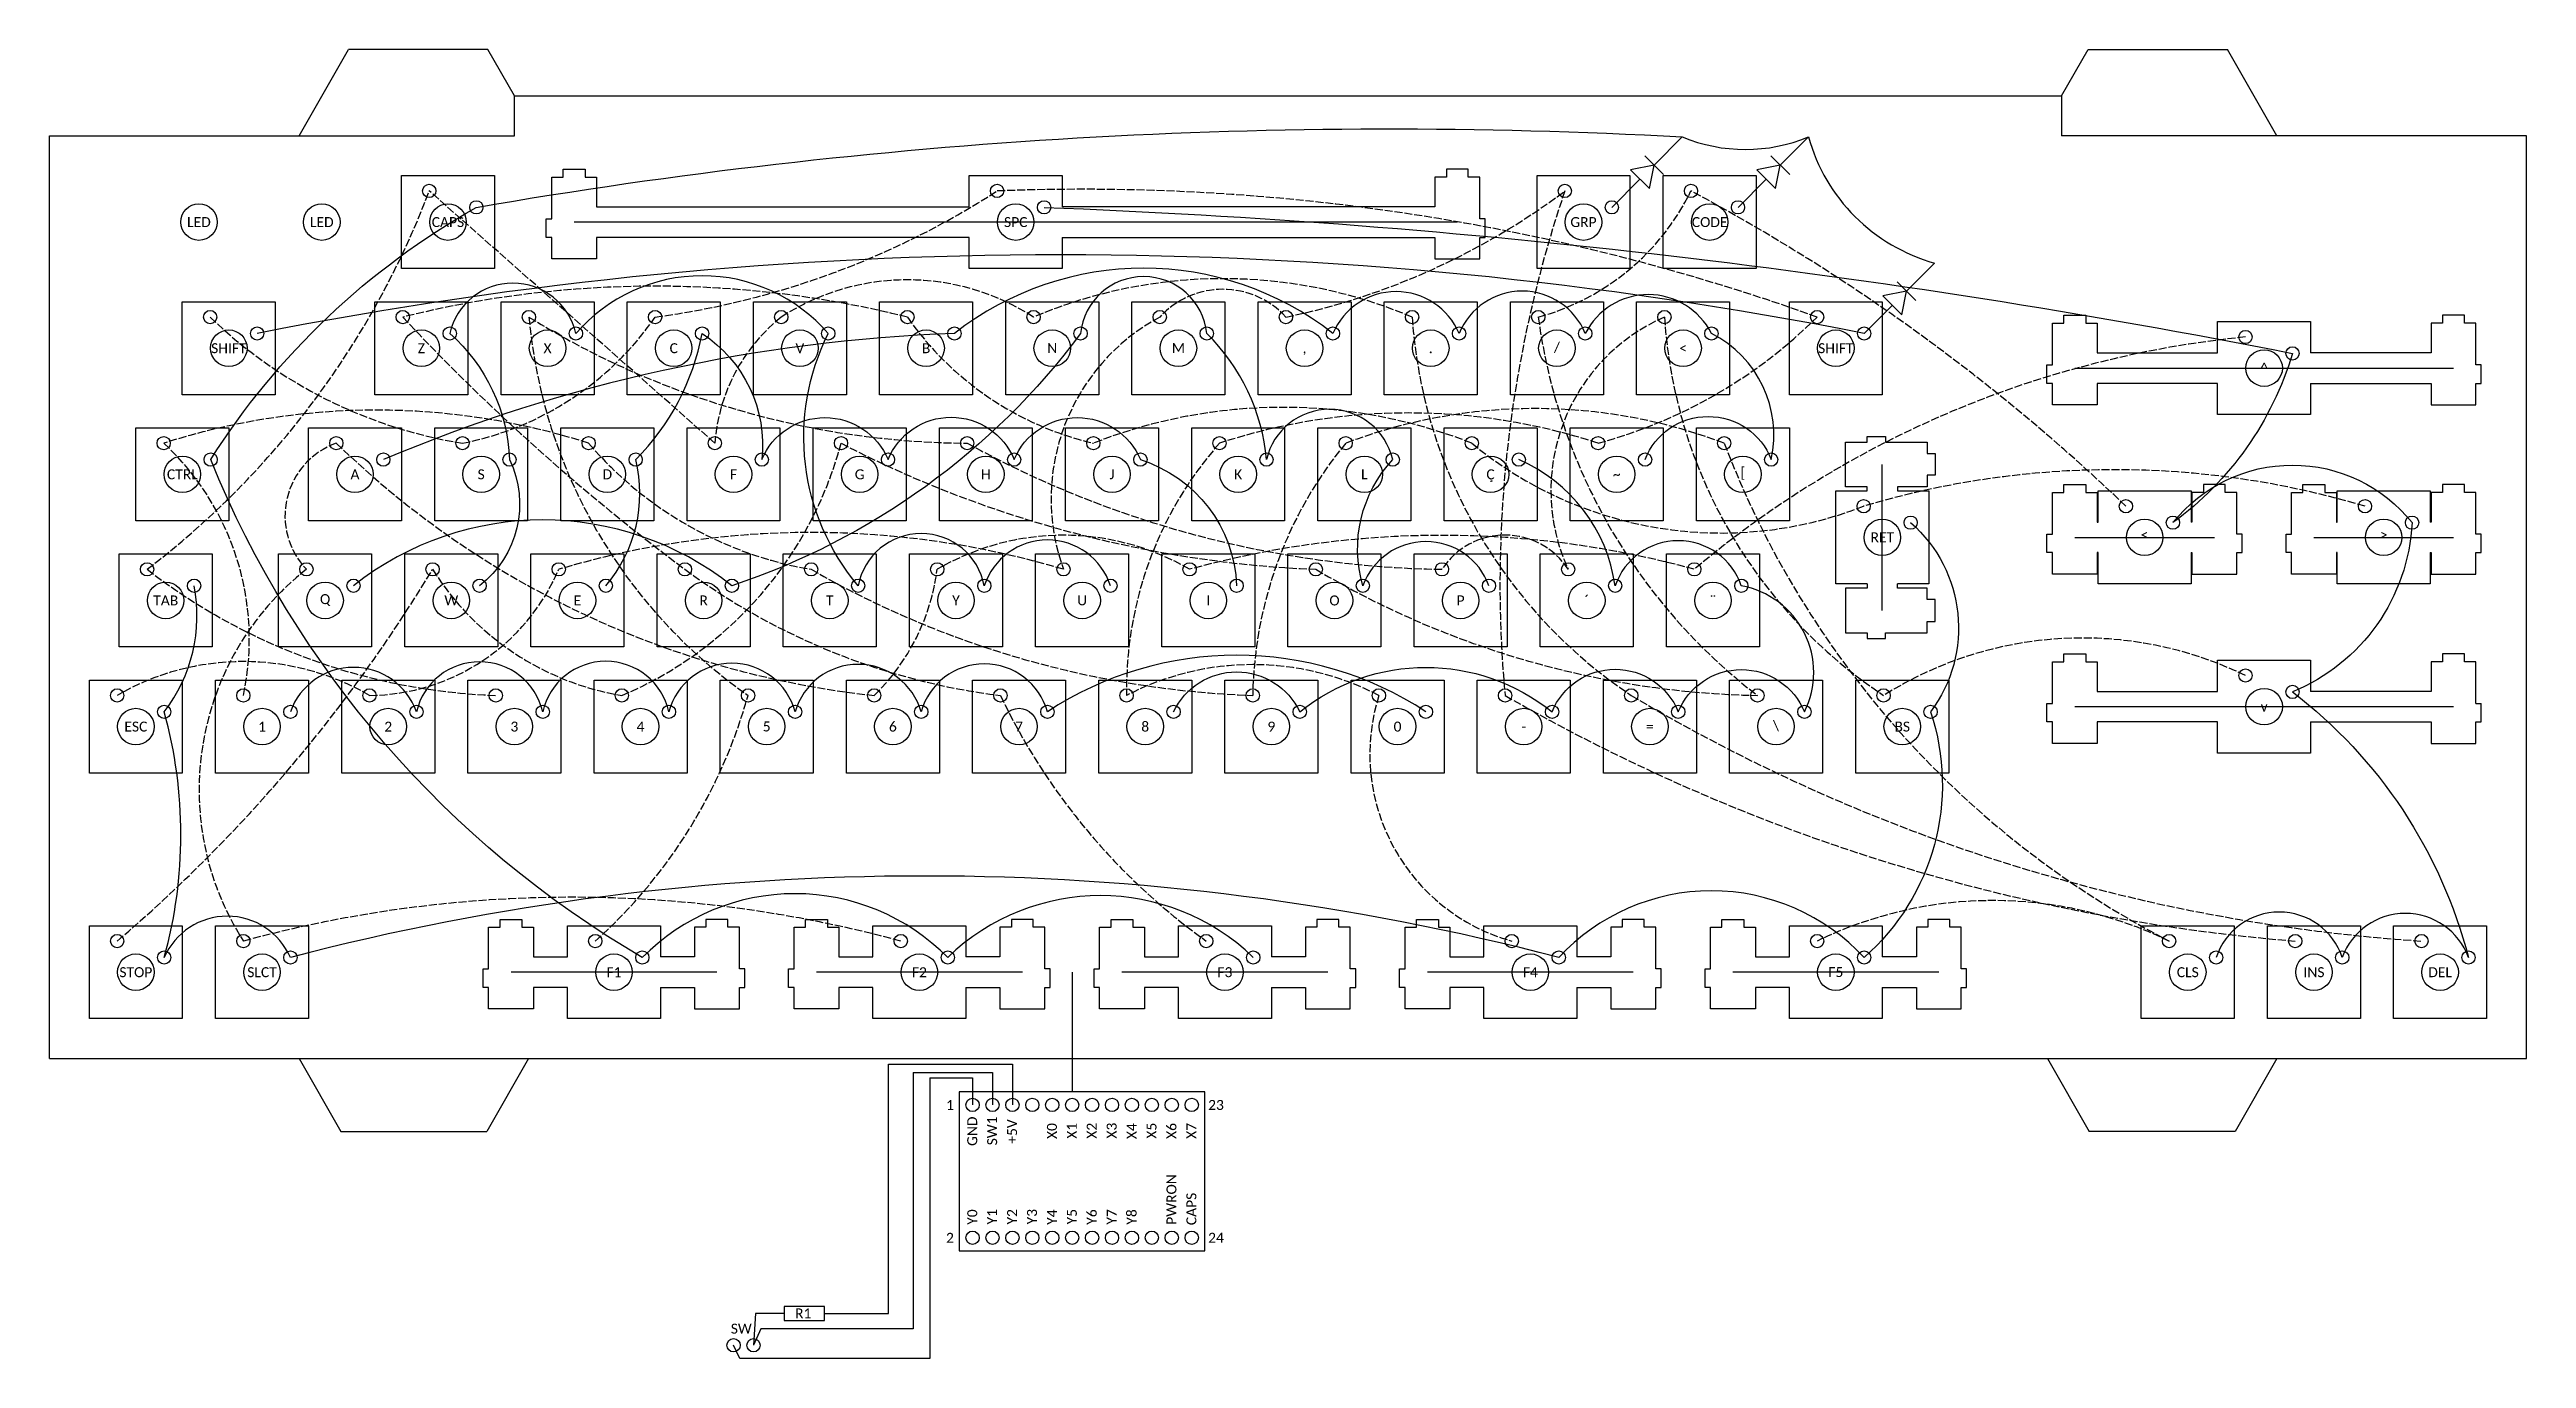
# Model space of a CAD drawing. Header units: millimetres. Extents: x 154 to 527, y 135 to 332.
import ezdxf
from ezdxf.enums import TextEntityAlignment as Align

# ---------------------------------------------------------------- set-up
doc = ezdxf.new("R2010")
doc.units = ezdxf.units.MM
doc.linetypes.add('ACAD_ISO02W100', pattern=[15, 12, -3])
for name, color, linetype, plot in [('conector', 3, 'Continuous', False), ('fio_SW', 3, 'Continuous', False), ('fio_X0', 5, 'ACAD_ISO02W100', False), ('fio_X1', 96, 'ACAD_ISO02W100', False), ('fio_Y0', 5, 'Continuous', False), ('fio_Y1', 96, 'Continuous', False), ('fio_Y2', 2, 'Continuous', False), ('fio_Y3', 30, 'Continuous', False), ('fio_Y4', 1, 'Continuous', False), ('fio_Y5', 17, 'Continuous', False), ('fio_Y6', 7, 'Continuous', False), ('fio_Y7', 252, 'Continuous', False), ('fio_Y8', 183, 'Continuous', False)]:
    doc.layers.add(name, color=color, linetype=linetype, plot=plot)
for name, color, linetype in [('corte', 251, 'Continuous'), ('fio_X2', 2, 'ACAD_ISO02W100'), ('fio_X3', 30, 'ACAD_ISO02W100'), ('fio_X4', 1, 'ACAD_ISO02W100'), ('fio_X5', 17, 'ACAD_ISO02W100'), ('fio_X6', 7, 'ACAD_ISO02W100'), ('fio_X7', 252, 'ACAD_ISO02W100'), ('referencia', 4, 'Continuous')]:
    doc.layers.add(name, color=color, linetype=linetype)
doc.styles.add('Legend', font='calibri.ttf')

msp = doc.modelspace()

# ---------------------------------------------------------------- linework, layer by layer
at = {"layer": 'conector'}
msp.add_line((308.12, 193.25), (308.12, 175.25), dxfattribs=at)
for centre in [(211.31, 310.94), (296.81, 310.94), (382.31, 310.94), (401.31, 310.94), (218.39, 308.47), (303.89, 308.47), (389.39, 308.47), (408.39, 308.47), (178.31, 291.94), (207.31, 291.94), (226.31, 291.94), (245.31, 291.94), (264.31, 291.94), (283.31, 291.94), (302.31, 291.94), (321.31, 291.94), (340.31, 291.94), (359.31, 291.94), (378.31, 291.94), (397.31, 291.94), (420.31, 291.94), (185.39, 289.47), (214.39, 289.47), (233.39, 289.47), (252.39, 289.47), (271.39, 289.47), (290.39, 289.47), (309.39, 289.47), (328.39, 289.47), (347.39, 289.47), (366.39, 289.47), (385.39, 289.47), (404.39, 289.47), (427.39, 289.47), (484.81, 288.94), (491.89, 286.47), (171.31, 272.94), (197.31, 272.94), (216.31, 272.94), (235.31, 272.94), (254.31, 272.94), (273.31, 272.94), (292.31, 272.94), (311.31, 272.94), (330.31, 272.94), (349.31, 272.94), (368.31, 272.94), (387.31, 272.94), (406.31, 272.94), (178.39, 270.47), (204.39, 270.47), (223.39, 270.47), (242.39, 270.47), (261.39, 270.47), (280.39, 270.47), (299.39, 270.47), (318.39, 270.47), (337.39, 270.47), (356.39, 270.47), (375.39, 270.47), (394.39, 270.47), (413.39, 270.47), (427.31, 263.44), (434.39, 260.97), (466.81, 263.44), (473.89, 260.97), (502.81, 263.44), (509.89, 260.97), (168.81, 253.94), (192.81, 253.94), (211.81, 253.94), (230.81, 253.94), (249.81, 253.94), (268.81, 253.94), (287.81, 253.94), (306.81, 253.94), (325.81, 253.94), (344.81, 253.94), (363.81, 253.94), (382.81, 253.94), (401.81, 253.94), (175.89, 251.47), (199.89, 251.47), (218.89, 251.47), (237.89, 251.47), (256.89, 251.47), (275.89, 251.47), (294.89, 251.47), (313.89, 251.47), (332.89, 251.47), (351.89, 251.47), (370.89, 251.47), (389.89, 251.47), (408.89, 251.47), (484.81, 237.94), (164.31, 234.94), (183.31, 234.94), (202.31, 234.94), (221.31, 234.94), (240.31, 234.94), (259.31, 234.94), (278.31, 234.94), (297.31, 234.94), (316.31, 234.94), (335.31, 234.94), (354.31, 234.94), (373.31, 234.94), (392.31, 234.94), (411.31, 234.94), (430.31, 234.94), (491.89, 235.47), (171.39, 232.47), (190.39, 232.47), (209.39, 232.47), (228.39, 232.47), (247.39, 232.47), (266.39, 232.47), (285.39, 232.47), (304.39, 232.47), (323.39, 232.47), (342.39, 232.47), (361.39, 232.47), (380.39, 232.47), (399.39, 232.47), (418.39, 232.47), (437.39, 232.47), (164.31, 197.94), (183.31, 197.94), (236.31, 197.94), (282.31, 197.94), (328.31, 197.94), (374.31, 197.94), (420.31, 197.94), (473.31, 197.94), (492.31, 197.94), (511.31, 197.94), (171.39, 195.47), (190.39, 195.47), (243.39, 195.47), (289.39, 195.47), (335.39, 195.47), (381.39, 195.47), (427.39, 195.47), (480.39, 195.47), (499.39, 195.47), (518.39, 195.47), (293.12, 173.25), (296.12, 173.25), (299.12, 173.25), (302.12, 173.25), (305.12, 173.25), (308.12, 173.25), (311.12, 173.25), (314.12, 173.25), (317.12, 173.25), (320.12, 173.25), (323.12, 173.25), (326.12, 173.25), (293.12, 153.25), (296.12, 153.25), (299.12, 153.25), (302.12, 153.25), (305.12, 153.25), (308.12, 153.25), (311.12, 153.25), (314.12, 153.25), (317.12, 153.25), (320.12, 153.25), (323.12, 153.25), (326.12, 153.25)]:
    msp.add_circle(centre, 1, dxfattribs=at)
at = {"layer": 'corte'}
for p, q in [((191.69, 319.25), (199.12, 332.25)), ((220.12, 332.25), (199.12, 332.25)), ((224.12, 325.25), (220.12, 332.25)), ((457.12, 325.25), (461.12, 332.25)), ((461.12, 332.25), (482.12, 332.25)), ((489.55, 319.25), (482.12, 332.25)), ((224.12, 319.25), (224.12, 325.25)), ((224.12, 325.25), (457.12, 325.25)), ((457.12, 325.25), (457.12, 319.25)), ((154.12, 180.25), (154.12, 319.25)), ((154.12, 319.25), (224.12, 319.25)), ((527.12, 319.25), (457.12, 319.25)), ((527.12, 180.25), (527.12, 319.25)), ((231.47, 313.01), (231.47, 314.21)), ((231.47, 314.21), (234.77, 314.21)), ((234.77, 314.21), (234.77, 313.01)), ((367.77, 314.21), (364.47, 314.21)), ((364.47, 314.21), (364.47, 313.01)), ((367.77, 313.01), (367.77, 314.21)), ((207.12, 313.25), (221.12, 313.25)), ((207.12, 299.25), (207.12, 313.25)), ((221.12, 313.25), (221.12, 299.25)), ((229.75, 306.74), (229.75, 313.01)), ((229.75, 313.01), (231.47, 313.01)), ((234.77, 313.01), (236.5, 313.01)), ((236.5, 313.01), (236.5, 308.54)), ((292.62, 313.25), (306.62, 313.25)), ((292.62, 308.54), (292.62, 313.25)), ((306.62, 313.25), (306.62, 308.54)), ((364.47, 313.01), (362.75, 313.01)), ((362.75, 313.01), (362.75, 308.54)), ((369.5, 313.01), (367.77, 313.01)), ((369.5, 306.74), (369.5, 313.01)), ((378.12, 313.25), (392.12, 313.25)), ((378.12, 299.25), (378.12, 313.25)), ((392.12, 313.25), (392.12, 299.25)), ((397.12, 313.25), (411.12, 313.25)), ((397.12, 299.25), (397.12, 313.25)), ((411.12, 313.25), (411.12, 299.25)), ((228.92, 303.95), (228.92, 306.74)), ((228.92, 306.74), (229.75, 306.74)), ((236.5, 308.54), (292.62, 308.54)), ((362.75, 308.54), (306.62, 308.54)), ((370.32, 306.74), (369.5, 306.74)), ((370.32, 303.95), (370.32, 306.74)), ((229.75, 303.95), (228.92, 303.95)), ((229.75, 300.71), (229.75, 303.95)), ((292.62, 303.95), (236.5, 303.95)), ((236.5, 303.95), (236.5, 300.71)), ((292.62, 299.25), (292.62, 303.95)), ((306.62, 303.95), (362.75, 303.95)), ((306.62, 303.95), (306.62, 299.25)), ((362.75, 303.95), (362.75, 300.71)), ((369.5, 300.71), (369.5, 303.95)), ((369.5, 303.95), (370.32, 303.95)), ((221.12, 299.25), (207.12, 299.25)), ((236.5, 300.71), (229.75, 300.71)), ((306.62, 299.25), (292.62, 299.25)), ((362.75, 300.71), (369.5, 300.71)), ((392.12, 299.25), (378.12, 299.25)), ((411.12, 299.25), (397.12, 299.25)), ((174.12, 294.25), (188.12, 294.25)), ((174.12, 280.25), (174.12, 294.25)), ((188.12, 294.25), (188.12, 280.25)), ((203.12, 294.25), (217.12, 294.25)), ((203.12, 280.25), (203.12, 294.25)), ((217.12, 294.25), (217.12, 280.25)), ((222.12, 294.25), (236.12, 294.25)), ((222.12, 280.25), (222.12, 294.25)), ((236.12, 294.25), (236.12, 280.25)), ((241.12, 294.25), (255.12, 294.25)), ((241.12, 280.25), (241.12, 294.25)), ((255.12, 294.25), (255.12, 280.25)), ((260.12, 294.25), (274.12, 294.25)), ((260.12, 280.25), (260.12, 294.25)), ((274.12, 294.25), (274.12, 280.25)), ((279.12, 294.25), (293.12, 294.25)), ((279.12, 280.25), (279.12, 294.25)), ((293.12, 294.25), (293.12, 280.25)), ((298.12, 294.25), (312.12, 294.25)), ((298.12, 280.25), (298.12, 294.25)), ((312.12, 294.25), (312.12, 280.25)), ((317.12, 294.25), (331.12, 294.25)), ((317.12, 280.25), (317.12, 294.25)), ((331.12, 294.25), (331.12, 280.25)), ((336.12, 294.25), (350.12, 294.25)), ((336.12, 280.25), (336.12, 294.25)), ((350.12, 294.25), (350.12, 280.25)), ((355.12, 294.25), (369.12, 294.25)), ((355.12, 280.25), (355.12, 294.25)), ((369.12, 294.25), (369.12, 280.25)), ((374.12, 294.25), (388.12, 294.25)), ((374.12, 280.25), (374.12, 294.25)), ((388.12, 294.25), (388.12, 280.25)), ((393.12, 294.25), (407.12, 294.25)), ((393.12, 280.25), (393.12, 294.25)), ((407.12, 294.25), (407.12, 280.25)), ((416.12, 294.25), (430.12, 294.25)), ((416.12, 280.25), (416.12, 294.25)), ((430.12, 294.25), (430.12, 280.25)), ((455.75, 284.74), (455.75, 291.01)), ((455.75, 291.01), (457.47, 291.01)), ((457.47, 291.01), (457.47, 292.21)), ((457.47, 292.21), (460.77, 292.21)), ((460.77, 292.21), (460.77, 291.01)), ((460.77, 291.01), (462.5, 291.01)), ((462.5, 291.01), (462.5, 286.54)), ((480.62, 291.25), (494.62, 291.25)), ((480.62, 286.54), (480.62, 291.25)), ((494.62, 291.25), (494.62, 286.54)), ((514.47, 291.01), (512.75, 291.01)), ((512.75, 291.01), (512.75, 286.54)), ((517.77, 292.21), (514.47, 292.21)), ((514.47, 292.21), (514.47, 291.01)), ((517.77, 291.01), (517.77, 292.21)), ((519.5, 291.01), (517.77, 291.01)), ((519.5, 284.74), (519.5, 291.01)), ((454.92, 281.95), (454.92, 284.74)), ((454.92, 284.74), (455.75, 284.74)), ((462.5, 286.54), (480.62, 286.54)), ((512.75, 286.54), (494.62, 286.54)), ((520.32, 284.74), (519.5, 284.74)), ((520.32, 281.95), (520.32, 284.74)), ((188.12, 280.25), (174.12, 280.25)), ((217.12, 280.25), (203.12, 280.25)), ((236.12, 280.25), (222.12, 280.25)), ((255.12, 280.25), (241.12, 280.25)), ((274.12, 280.25), (260.12, 280.25)), ((293.12, 280.25), (279.12, 280.25)), ((312.12, 280.25), (298.12, 280.25)), ((331.12, 280.25), (317.12, 280.25)), ((350.12, 280.25), (336.12, 280.25)), ((369.12, 280.25), (355.12, 280.25)), ((388.12, 280.25), (374.12, 280.25)), ((407.12, 280.25), (393.12, 280.25)), ((430.12, 280.25), (416.12, 280.25)), ((455.75, 281.95), (454.92, 281.95)), ((455.75, 278.71), (455.75, 281.95)), ((480.62, 281.95), (462.5, 281.95)), ((462.5, 281.95), (462.5, 278.71)), ((480.62, 277.25), (480.62, 281.95)), ((494.62, 281.95), (512.75, 281.95)), ((494.62, 281.95), (494.62, 277.25)), ((512.75, 281.95), (512.75, 278.71)), ((519.5, 278.71), (519.5, 281.95)), ((519.5, 281.95), (520.32, 281.95)), ((462.5, 278.71), (455.75, 278.71)), ((494.62, 277.25), (480.62, 277.25)), ((512.75, 278.71), (519.5, 278.71)), ((167.12, 275.25), (181.12, 275.25)), ((167.12, 261.25), (167.12, 275.25)), ((181.12, 275.25), (181.12, 261.25)), ((193.12, 275.25), (207.12, 275.25)), ((193.12, 261.25), (193.12, 275.25)), ((207.12, 275.25), (207.12, 261.25)), ((212.12, 275.25), (226.12, 275.25)), ((212.12, 261.25), (212.12, 275.25)), ((226.12, 275.25), (226.12, 261.25)), ((231.12, 275.25), (245.12, 275.25)), ((231.12, 261.25), (231.12, 275.25)), ((245.12, 275.25), (245.12, 261.25)), ((250.12, 275.25), (264.12, 275.25)), ((250.12, 261.25), (250.12, 275.25)), ((264.12, 275.25), (264.12, 261.25)), ((269.12, 275.25), (283.12, 275.25)), ((269.12, 261.25), (269.12, 275.25)), ((283.12, 275.25), (283.12, 261.25)), ((288.12, 275.25), (302.12, 275.25)), ((288.12, 261.25), (288.12, 275.25)), ((302.12, 275.25), (302.12, 261.25)), ((307.12, 275.25), (321.12, 275.25)), ((307.12, 261.25), (307.12, 275.25)), ((321.12, 275.25), (321.12, 261.25)), ((326.12, 275.25), (340.12, 275.25)), ((326.12, 261.25), (326.12, 275.25)), ((340.12, 275.25), (340.12, 261.25)), ((345.12, 275.25), (359.12, 275.25)), ((345.12, 261.25), (345.12, 275.25)), ((359.12, 275.25), (359.12, 261.25)), ((364.12, 275.25), (378.12, 275.25)), ((364.12, 261.25), (364.12, 275.25)), ((378.12, 275.25), (378.12, 261.25)), ((383.12, 275.25), (397.12, 275.25)), ((383.12, 261.25), (383.12, 275.25)), ((397.12, 275.25), (397.12, 261.25)), ((402.12, 275.25), (416.12, 275.25)), ((402.12, 261.25), (402.12, 275.25)), ((416.12, 275.25), (416.12, 261.25)), ((424.59, 266.37), (424.59, 273.12)), ((424.59, 273.12), (427.82, 273.12)), ((427.82, 273.12), (427.82, 273.95)), ((427.82, 273.95), (430.62, 273.95)), ((430.62, 273.95), (430.62, 273.12)), ((430.62, 273.12), (436.89, 273.12)), ((436.89, 273.12), (436.89, 271.39)), ((436.89, 271.39), (438.09, 271.39)), ((438.09, 271.39), (438.09, 268.1)), ((423.12, 265.75), (427.82, 265.75)), ((423.12, 251.75), (423.12, 265.75)), ((427.82, 266.37), (424.59, 266.37)), ((427.82, 265.75), (427.82, 266.37)), ((436.89, 266.37), (432.42, 266.37)), ((432.42, 266.37), (432.42, 265.75)), ((432.42, 265.75), (437.12, 265.75)), ((438.09, 268.1), (436.89, 268.1)), ((436.89, 268.1), (436.89, 266.37)), ((437.12, 265.75), (437.12, 251.75)), ((455.75, 259.24), (455.75, 265.51)), ((455.75, 265.51), (457.47, 265.51)), ((457.47, 265.51), (457.47, 266.71)), ((457.47, 266.71), (460.77, 266.71)), ((460.77, 266.71), (460.77, 265.51)), ((460.77, 265.51), (462.5, 265.51)), ((462.5, 265.51), (462.5, 261.04)), ((462.62, 265.75), (476.62, 265.75)), ((462.62, 261.04), (462.62, 265.75)), ((476.62, 265.75), (476.62, 261.04)), ((478.47, 265.51), (476.75, 265.51)), ((476.75, 265.51), (476.75, 261.04)), ((481.77, 266.71), (478.47, 266.71)), ((478.47, 266.71), (478.47, 265.51)), ((481.77, 265.51), (481.77, 266.71)), ((483.5, 265.51), (481.77, 265.51)), ((483.5, 259.24), (483.5, 265.51)), ((491.75, 259.24), (491.75, 265.51)), ((491.75, 265.51), (493.47, 265.51)), ((493.47, 265.51), (493.47, 266.71)), ((493.47, 266.71), (496.77, 266.71)), ((496.77, 266.71), (496.77, 265.51)), ((496.77, 265.51), (498.5, 265.51)), ((498.5, 265.51), (498.5, 261.04)), ((498.62, 265.75), (512.62, 265.75)), ((498.62, 261.04), (498.62, 265.75)), ((512.62, 265.75), (512.62, 261.04)), ((514.47, 265.51), (512.75, 265.51)), ((512.75, 265.51), (512.75, 261.04)), ((517.77, 266.71), (514.47, 266.71)), ((514.47, 266.71), (514.47, 265.51)), ((517.77, 265.51), (517.77, 266.71)), ((519.5, 265.51), (517.77, 265.51)), ((519.5, 259.24), (519.5, 265.51)), ((181.12, 261.25), (167.12, 261.25)), ((207.12, 261.25), (193.12, 261.25)), ((226.12, 261.25), (212.12, 261.25)), ((245.12, 261.25), (231.12, 261.25)), ((264.12, 261.25), (250.12, 261.25)), ((283.12, 261.25), (269.12, 261.25)), ((302.12, 261.25), (288.12, 261.25)), ((321.12, 261.25), (307.12, 261.25)), ((340.12, 261.25), (326.12, 261.25)), ((359.12, 261.25), (345.12, 261.25)), ((378.12, 261.25), (364.12, 261.25)), ((397.12, 261.25), (383.12, 261.25)), ((416.12, 261.25), (402.12, 261.25)), ((454.92, 256.45), (454.92, 259.24)), ((454.92, 259.24), (455.75, 259.24)), ((462.5, 261.04), (462.62, 261.04)), ((476.75, 261.04), (476.62, 261.04)), ((484.32, 259.24), (483.5, 259.24)), ((484.32, 256.45), (484.32, 259.24)), ((490.92, 256.45), (490.92, 259.24)), ((490.92, 259.24), (491.75, 259.24)), ((498.5, 261.04), (498.62, 261.04)), ((512.75, 261.04), (512.62, 261.04)), ((520.32, 259.24), (519.5, 259.24)), ((520.32, 256.45), (520.32, 259.24)), ((164.62, 256.25), (178.62, 256.25)), ((164.62, 242.25), (164.62, 256.25)), ((178.62, 256.25), (178.62, 242.25)), ((188.62, 256.25), (202.62, 256.25)), ((188.62, 242.25), (188.62, 256.25)), ((202.62, 256.25), (202.62, 242.25)), ((207.62, 256.25), (221.62, 256.25)), ((207.62, 242.25), (207.62, 256.25)), ((221.62, 256.25), (221.62, 242.25)), ((226.62, 256.25), (240.62, 256.25)), ((226.62, 242.25), (226.62, 256.25)), ((240.62, 256.25), (240.62, 242.25)), ((245.62, 256.25), (259.62, 256.25)), ((245.62, 242.25), (245.62, 256.25)), ((259.62, 256.25), (259.62, 242.25)), ((264.62, 256.25), (278.62, 256.25)), ((264.62, 242.25), (264.62, 256.25)), ((278.62, 256.25), (278.62, 242.25)), ((283.62, 256.25), (297.62, 256.25)), ((283.62, 242.25), (283.62, 256.25)), ((297.62, 256.25), (297.62, 242.25)), ((302.62, 256.25), (316.62, 256.25)), ((302.62, 242.25), (302.62, 256.25)), ((316.62, 256.25), (316.62, 242.25)), ((321.62, 256.25), (335.62, 256.25)), ((321.62, 242.25), (321.62, 256.25)), ((335.62, 256.25), (335.62, 242.25)), ((340.62, 256.25), (354.62, 256.25)), ((340.62, 242.25), (340.62, 256.25)), ((354.62, 256.25), (354.62, 242.25)), ((359.62, 256.25), (373.62, 256.25)), ((359.62, 242.25), (359.62, 256.25)), ((373.62, 256.25), (373.62, 242.25)), ((378.62, 256.25), (392.62, 256.25)), ((378.62, 242.25), (378.62, 256.25)), ((392.62, 256.25), (392.62, 242.25)), ((397.62, 256.25), (411.62, 256.25)), ((397.62, 242.25), (397.62, 256.25)), ((411.62, 256.25), (411.62, 242.25)), ((455.75, 256.45), (454.92, 256.45)), ((455.75, 253.21), (455.75, 256.45)), ((462.62, 256.45), (462.5, 256.45)), ((462.5, 256.45), (462.5, 253.21)), ((462.62, 251.75), (462.62, 256.45)), ((476.62, 256.45), (476.75, 256.45)), ((476.62, 256.45), (476.62, 251.75)), ((476.75, 256.45), (476.75, 253.21)), ((483.5, 253.21), (483.5, 256.45)), ((483.5, 256.45), (484.32, 256.45)), ((491.75, 256.45), (490.92, 256.45)), ((491.75, 253.21), (491.75, 256.45)), ((498.62, 256.45), (498.5, 256.45)), ((498.5, 256.45), (498.5, 253.21)), ((498.62, 251.75), (498.62, 256.45)), ((512.62, 256.45), (512.75, 256.45)), ((512.62, 256.45), (512.62, 251.75)), ((512.75, 256.45), (512.75, 253.21)), ((519.5, 253.21), (519.5, 256.45)), ((519.5, 256.45), (520.32, 256.45)), ((427.82, 251.75), (423.12, 251.75)), ((427.82, 251.12), (424.59, 251.12)), ((424.59, 251.12), (424.59, 244.37)), ((427.82, 251.75), (427.82, 251.12)), ((437.12, 251.75), (432.42, 251.75)), ((432.42, 251.12), (432.42, 251.75)), ((436.89, 251.12), (432.42, 251.12)), ((436.89, 249.39), (436.89, 251.12)), ((462.5, 253.21), (455.75, 253.21)), ((476.62, 251.75), (462.62, 251.75)), ((476.75, 253.21), (483.5, 253.21)), ((498.5, 253.21), (491.75, 253.21)), ((512.62, 251.75), (498.62, 251.75)), ((512.75, 253.21), (519.5, 253.21)), ((438.09, 249.39), (436.89, 249.39)), ((438.09, 246.1), (438.09, 249.39)), ((424.59, 244.37), (427.82, 244.37)), ((427.82, 244.37), (427.82, 243.54)), ((427.82, 243.54), (430.62, 243.54)), ((430.62, 243.54), (430.62, 244.37)), ((430.62, 244.37), (436.89, 244.37)), ((436.89, 244.37), (436.89, 246.1)), ((436.89, 246.1), (438.09, 246.1)), ((178.62, 242.25), (164.62, 242.25)), ((202.62, 242.25), (188.62, 242.25)), ((221.62, 242.25), (207.62, 242.25)), ((240.62, 242.25), (226.62, 242.25)), ((259.62, 242.25), (245.62, 242.25)), ((278.62, 242.25), (264.62, 242.25)), ((297.62, 242.25), (283.62, 242.25)), ((316.62, 242.25), (302.62, 242.25)), ((335.62, 242.25), (321.62, 242.25)), ((354.62, 242.25), (340.62, 242.25)), ((373.62, 242.25), (359.62, 242.25)), ((392.62, 242.25), (378.62, 242.25)), ((411.62, 242.25), (397.62, 242.25)), ((455.75, 233.74), (455.75, 240.01)), ((455.75, 240.01), (457.47, 240.01)), ((457.47, 240.01), (457.47, 241.21)), ((457.47, 241.21), (460.77, 241.21)), ((460.77, 241.21), (460.77, 240.01)), ((460.77, 240.01), (462.5, 240.01)), ((462.5, 240.01), (462.5, 235.54)), ((480.62, 240.25), (494.62, 240.25)), ((480.62, 235.54), (480.62, 240.25)), ((494.62, 240.25), (494.62, 235.54)), ((514.47, 240.01), (512.75, 240.01)), ((512.75, 240.01), (512.75, 235.54)), ((517.77, 241.21), (514.47, 241.21)), ((514.47, 241.21), (514.47, 240.01)), ((517.77, 240.01), (517.77, 241.21)), ((519.5, 240.01), (517.77, 240.01)), ((519.5, 233.74), (519.5, 240.01)), ((160.12, 237.25), (174.12, 237.25)), ((160.12, 223.25), (160.12, 237.25)), ((174.12, 237.25), (174.12, 223.25)), ((179.12, 237.25), (193.12, 237.25)), ((179.12, 223.25), (179.12, 237.25)), ((193.12, 237.25), (193.12, 223.25)), ((198.12, 237.25), (212.12, 237.25)), ((198.12, 223.25), (198.12, 237.25)), ((212.12, 237.25), (212.12, 223.25)), ((217.12, 237.25), (231.12, 237.25)), ((217.12, 223.25), (217.12, 237.25)), ((231.12, 237.25), (231.12, 223.25)), ((236.12, 237.25), (250.12, 237.25)), ((236.12, 223.25), (236.12, 237.25)), ((250.12, 237.25), (250.12, 223.25)), ((255.12, 237.25), (269.12, 237.25)), ((255.12, 223.25), (255.12, 237.25)), ((269.12, 237.25), (269.12, 223.25)), ((274.12, 237.25), (288.12, 237.25)), ((274.12, 223.25), (274.12, 237.25)), ((288.12, 237.25), (288.12, 223.25)), ((293.12, 237.25), (307.12, 237.25)), ((293.12, 223.25), (293.12, 237.25)), ((307.12, 237.25), (307.12, 223.25)), ((312.12, 237.25), (326.12, 237.25)), ((312.12, 223.25), (312.12, 237.25)), ((326.12, 237.25), (326.12, 223.25)), ((331.12, 237.25), (345.12, 237.25)), ((331.12, 223.25), (331.12, 237.25)), ((345.12, 237.25), (345.12, 223.25)), ((350.12, 237.25), (364.12, 237.25)), ((350.12, 223.25), (350.12, 237.25)), ((364.12, 237.25), (364.12, 223.25)), ((369.12, 237.25), (383.12, 237.25)), ((369.12, 223.25), (369.12, 237.25)), ((383.12, 237.25), (383.12, 223.25)), ((388.12, 237.25), (402.12, 237.25)), ((388.12, 223.25), (388.12, 237.25)), ((402.12, 237.25), (402.12, 223.25)), ((407.12, 237.25), (421.12, 237.25)), ((407.12, 223.25), (407.12, 237.25)), ((421.12, 237.25), (421.12, 223.25)), ((426.12, 237.25), (440.12, 237.25)), ((426.12, 223.25), (426.12, 237.25)), ((440.12, 237.25), (440.12, 223.25)), ((462.5, 235.54), (480.62, 235.54)), ((512.75, 235.54), (494.62, 235.54)), ((454.92, 230.95), (454.92, 233.74)), ((454.92, 233.74), (455.75, 233.74)), ((519.5, 233.74), (520.32, 233.74)), ((520.32, 230.95), (520.32, 233.74)), ((455.75, 230.95), (454.92, 230.95)), ((455.75, 227.71), (455.75, 230.95)), ((462.5, 227.71), (455.75, 227.71)), ((480.62, 230.95), (462.5, 230.95)), ((462.5, 230.95), (462.5, 227.71)), ((480.62, 226.25), (480.62, 230.95)), ((494.62, 230.95), (512.75, 230.95)), ((494.62, 230.95), (494.62, 226.25)), ((512.75, 230.95), (512.75, 227.71)), ((512.75, 227.71), (519.5, 227.71)), ((519.5, 227.71), (519.5, 230.95)), ((519.5, 230.95), (520.32, 230.95)), ((494.62, 226.25), (480.62, 226.25)), ((174.12, 223.25), (160.12, 223.25)), ((193.12, 223.25), (179.12, 223.25)), ((212.12, 223.25), (198.12, 223.25)), ((231.12, 223.25), (217.12, 223.25)), ((250.12, 223.25), (236.12, 223.25)), ((269.12, 223.25), (255.12, 223.25)), ((288.12, 223.25), (274.12, 223.25)), ((307.12, 223.25), (293.12, 223.25)), ((326.12, 223.25), (312.12, 223.25)), ((345.12, 223.25), (331.12, 223.25)), ((364.12, 223.25), (350.12, 223.25)), ((383.12, 223.25), (369.12, 223.25)), ((402.12, 223.25), (388.12, 223.25)), ((421.12, 223.25), (407.12, 223.25)), ((440.12, 223.25), (426.12, 223.25)), ((160.12, 200.25), (174.12, 200.25)), ((160.12, 186.25), (160.12, 200.25)), ((174.12, 200.25), (174.12, 186.25)), ((179.12, 200.25), (193.12, 200.25)), ((179.12, 186.25), (179.12, 200.25)), ((193.12, 200.25), (193.12, 186.25)), ((220.25, 193.74), (220.25, 200.01)), ((220.25, 200.01), (221.97, 200.01)), ((221.97, 200.01), (221.97, 201.21)), ((221.97, 201.21), (225.27, 201.21)), ((225.27, 201.21), (225.27, 200.01)), ((225.27, 200.01), (227, 200.01)), ((227, 200.01), (227, 195.54)), ((232.12, 200.25), (246.12, 200.25)), ((232.12, 195.54), (232.12, 200.25)), ((246.12, 200.25), (246.12, 195.54)), ((252.97, 200.01), (251.25, 200.01)), ((251.25, 200.01), (251.25, 195.54)), ((256.27, 201.21), (252.97, 201.21)), ((252.97, 201.21), (252.97, 200.01)), ((256.27, 200.01), (256.27, 201.21)), ((258, 200.01), (256.27, 200.01)), ((258, 193.74), (258, 200.01)), ((266.25, 193.74), (266.25, 200.01)), ((266.25, 200.01), (267.97, 200.01)), ((267.97, 200.01), (267.97, 201.21)), ((267.97, 201.21), (271.27, 201.21)), ((271.27, 201.21), (271.27, 200.01)), ((271.27, 200.01), (273, 200.01)), ((273, 200.01), (273, 195.54)), ((278.12, 200.25), (292.12, 200.25)), ((278.12, 195.54), (278.12, 200.25)), ((292.12, 200.25), (292.12, 195.54)), ((298.97, 200.01), (297.25, 200.01)), ((297.25, 200.01), (297.25, 195.54)), ((302.27, 201.21), (298.97, 201.21)), ((298.97, 201.21), (298.97, 200.01)), ((302.27, 200.01), (302.27, 201.21)), ((304, 200.01), (302.27, 200.01)), ((304, 193.74), (304, 200.01)), ((312.25, 193.74), (312.25, 200.01)), ((312.25, 200.01), (313.97, 200.01)), ((313.97, 200.01), (313.97, 201.21)), ((313.97, 201.21), (317.27, 201.21)), ((317.27, 201.21), (317.27, 200.01)), ((317.27, 200.01), (319, 200.01)), ((319, 200.01), (319, 195.54)), ((324.12, 200.25), (338.12, 200.25)), ((324.12, 195.54), (324.12, 200.25)), ((338.12, 200.25), (338.12, 195.54)), ((344.97, 200.01), (343.25, 200.01)), ((343.25, 200.01), (343.25, 195.54)), ((348.27, 201.21), (344.97, 201.21)), ((344.97, 201.21), (344.97, 200.01)), ((348.27, 200.01), (348.27, 201.21)), ((350, 200.01), (348.27, 200.01)), ((350, 193.74), (350, 200.01)), ((358.25, 193.74), (358.25, 200.01)), ((358.25, 200.01), (359.97, 200.01)), ((359.97, 200.01), (359.97, 201.21)), ((359.97, 201.21), (363.27, 201.21)), ((363.27, 201.21), (363.27, 200.01)), ((363.27, 200.01), (365, 200.01)), ((365, 200.01), (365, 195.54)), ((370.12, 200.25), (384.12, 200.25)), ((370.12, 195.54), (370.12, 200.25)), ((384.12, 200.25), (384.12, 195.54)), ((390.97, 200.01), (389.25, 200.01)), ((389.25, 200.01), (389.25, 195.54)), ((394.27, 201.21), (390.97, 201.21)), ((390.97, 201.21), (390.97, 200.01)), ((394.27, 200.01), (394.27, 201.21)), ((396, 200.01), (394.27, 200.01)), ((396, 193.74), (396, 200.01)), ((404.25, 193.74), (404.25, 200.01)), ((404.25, 200.01), (405.97, 200.01)), ((405.97, 200.01), (405.97, 201.21)), ((405.97, 201.21), (409.27, 201.21)), ((409.27, 201.21), (409.27, 200.01)), ((409.27, 200.01), (411, 200.01)), ((411, 200.01), (411, 195.54)), ((416.12, 200.25), (430.12, 200.25)), ((416.12, 195.54), (416.12, 200.25)), ((430.12, 200.25), (430.12, 195.54)), ((436.97, 200.01), (435.25, 200.01)), ((435.25, 200.01), (435.25, 195.54)), ((440.27, 201.21), (436.97, 201.21)), ((436.97, 201.21), (436.97, 200.01)), ((440.27, 200.01), (440.27, 201.21)), ((442, 200.01), (440.27, 200.01)), ((442, 193.74), (442, 200.01)), ((469.12, 200.25), (483.12, 200.25)), ((469.12, 186.25), (469.12, 200.25)), ((483.12, 200.25), (483.12, 186.25)), ((488.12, 200.25), (502.12, 200.25)), ((488.12, 186.25), (488.12, 200.25)), ((502.12, 200.25), (502.12, 186.25)), ((507.12, 200.25), (521.12, 200.25)), ((507.12, 186.25), (507.12, 200.25)), ((521.12, 200.25), (521.12, 186.25)), ((227, 195.54), (232.12, 195.54)), ((251.25, 195.54), (246.12, 195.54)), ((273, 195.54), (278.12, 195.54)), ((297.25, 195.54), (292.12, 195.54)), ((319, 195.54), (324.12, 195.54)), ((343.25, 195.54), (338.12, 195.54)), ((365, 195.54), (370.12, 195.54)), ((389.25, 195.54), (384.12, 195.54)), ((411, 195.54), (416.12, 195.54)), ((435.25, 195.54), (430.12, 195.54)), ((219.42, 190.95), (219.42, 193.74)), ((219.42, 193.74), (220.25, 193.74)), ((220.25, 190.95), (219.42, 190.95)), ((220.25, 187.71), (220.25, 190.95)), ((232.12, 190.95), (227, 190.95)), ((227, 190.95), (227, 187.71)), ((232.12, 186.25), (232.12, 190.95)), ((246.12, 190.95), (251.25, 190.95)), ((246.12, 190.95), (246.12, 186.25)), ((251.25, 190.95), (251.25, 187.71)), ((258.82, 193.74), (258, 193.74)), ((258, 187.71), (258, 190.95)), ((258, 190.95), (258.82, 190.95)), ((258.82, 190.95), (258.82, 193.74)), ((265.42, 190.95), (265.42, 193.74)), ((265.42, 193.74), (266.25, 193.74)), ((266.25, 190.95), (265.42, 190.95)), ((266.25, 187.71), (266.25, 190.95)), ((278.12, 190.95), (273, 190.95)), ((273, 190.95), (273, 187.71)), ((278.12, 186.25), (278.12, 190.95)), ((292.12, 190.95), (297.25, 190.95)), ((292.12, 190.95), (292.12, 186.25)), ((297.25, 190.95), (297.25, 187.71)), ((304.82, 193.74), (304, 193.74)), ((304, 187.71), (304, 190.95)), ((304, 190.95), (304.82, 190.95)), ((304.82, 190.95), (304.82, 193.74)), ((311.42, 190.95), (311.42, 193.74)), ((311.42, 193.74), (312.25, 193.74)), ((312.25, 190.95), (311.42, 190.95)), ((312.25, 187.71), (312.25, 190.95)), ((324.12, 190.95), (319, 190.95)), ((319, 190.95), (319, 187.71)), ((324.12, 186.25), (324.12, 190.95)), ((338.12, 190.95), (343.25, 190.95)), ((338.12, 190.95), (338.12, 186.25)), ((343.25, 190.95), (343.25, 187.71)), ((350.82, 193.74), (350, 193.74)), ((350, 187.71), (350, 190.95)), ((350, 190.95), (350.82, 190.95)), ((350.82, 190.95), (350.82, 193.74)), ((357.42, 190.95), (357.42, 193.74)), ((357.42, 193.74), (358.25, 193.74)), ((358.25, 190.95), (357.42, 190.95)), ((358.25, 187.71), (358.25, 190.95)), ((370.12, 190.95), (365, 190.95)), ((365, 190.95), (365, 187.71)), ((370.12, 186.25), (370.12, 190.95)), ((384.12, 190.95), (389.25, 190.95)), ((384.12, 190.95), (384.12, 186.25)), ((389.25, 190.95), (389.25, 187.71)), ((396.82, 193.74), (396, 193.74)), ((396, 187.71), (396, 190.95)), ((396, 190.95), (396.82, 190.95)), ((396.82, 190.95), (396.82, 193.74)), ((403.42, 190.95), (403.42, 193.74)), ((403.42, 193.74), (404.25, 193.74)), ((404.25, 190.95), (403.42, 190.95)), ((404.25, 187.71), (404.25, 190.95)), ((416.12, 190.95), (411, 190.95)), ((411, 190.95), (411, 187.71)), ((416.12, 186.25), (416.12, 190.95)), ((430.12, 190.95), (435.25, 190.95)), ((430.12, 190.95), (430.12, 186.25)), ((435.25, 190.95), (435.25, 187.71)), ((442.82, 193.74), (442, 193.74)), ((442, 187.71), (442, 190.95)), ((442, 190.95), (442.82, 190.95)), ((442.82, 190.95), (442.82, 193.74)), ((227, 187.71), (220.25, 187.71)), ((251.25, 187.71), (258, 187.71)), ((273, 187.71), (266.25, 187.71)), ((297.25, 187.71), (304, 187.71)), ((319, 187.71), (312.25, 187.71)), ((343.25, 187.71), (350, 187.71)), ((365, 187.71), (358.25, 187.71)), ((389.25, 187.71), (396, 187.71)), ((411, 187.71), (404.25, 187.71)), ((435.25, 187.71), (442, 187.71)), ((174.12, 186.25), (160.12, 186.25)), ((193.12, 186.25), (179.12, 186.25)), ((246.12, 186.25), (232.12, 186.25)), ((292.12, 186.25), (278.12, 186.25)), ((338.12, 186.25), (324.12, 186.25)), ((384.12, 186.25), (370.12, 186.25)), ((430.12, 186.25), (416.12, 186.25)), ((483.12, 186.25), (469.12, 186.25)), ((502.12, 186.25), (488.12, 186.25)), ((521.12, 186.25), (507.12, 186.25)), ((154.12, 180.25), (527.12, 180.25)), ((191.69, 180.25), (197.98, 169.25)), ((226.27, 180.25), (219.98, 169.25)), ((454.98, 180.25), (461.27, 169.25)), ((489.55, 180.25), (483.27, 169.25)), ((197.98, 169.25), (219.98, 169.25)), ((483.27, 169.25), (461.27, 169.25))]:
    msp.add_line(p, q, dxfattribs=at)
for centre in [(176.62, 306.25), (195.12, 306.25)]:
    msp.add_circle(centre, 2.75, dxfattribs=at)
at = {"layer": 'fio_SW', "ltscale": 0.1}
for p, q in [((284.18, 178.16), (296.12, 178.16)), ((286.7, 177.32), (293.12, 177.32)), ((293.12, 177.32), (293.12, 173.25)), ((296.12, 178.16), (296.12, 173.25))]:
    msp.add_line(p, q, dxfattribs=at)
at = {"layer": 'fio_SW'}
for p, q in [((260.45, 141.82), (260.13, 137.05)), ((264.75, 141.82), (260.45, 141.82)), ((270.8, 141.82), (280.44, 141.82))]:
    msp.add_line(p, q, dxfattribs=at)
at = {"layer": 'fio_SW', "ltscale": 0.1}
msp.add_lwpolyline([(280.44, 141.82), (280.44, 179.37), (299.12, 179.37), (299.12, 173.25)], dxfattribs=at)
at = {"layer": 'fio_SW'}
for points in [[(286.7, 177.32), (286.7, 135.06), (258.07, 135.06), (257.13, 137.05)], [(284.18, 178.16), (284.18, 139.53), (261.24, 139.53), (260.13, 137.05)], [(264.75, 140.76), (270.8, 140.76), (270.8, 142.87), (264.75, 142.87), (264.75, 140.76)]]:
    msp.add_lwpolyline(points, dxfattribs=at)
for centre in [(257.13, 137.05), (260.13, 137.05)]:
    msp.add_circle(centre, 1, dxfattribs=at)
at = {"layer": 'fio_X0', "ltscale": 0.1}
msp.add_lwpolyline([(374.31, 197.94, -0.424453), (354.31, 234.94, 0.2443), (316.31, 234.94, -0.186891), (330.31, 272.94, -0.15976), (387.31, 272.94, 0.131048), (420.31, 291.94, 0.0963), (296.81, 310.94, -0.110586), (245.31, 291.94, -0.195541), (216.31, 272.94, -0.153255), (178.31, 291.94)], format="xyb", dxfattribs=at)
at = {"layer": 'fio_X1', "ltscale": 0.1}
msp.add_lwpolyline([(420.31, 197.94, -0.230148), (473.31, 197.94, -0.184197), (406.31, 272.94, 0.183056), (349.31, 272.94, 0.169862), (335.31, 234.94, -0.122165), (268.81, 253.94, -0.176056), (235.31, 272.94, 0.155578), (171.31, 272.94, -0.265105), (183.31, 234.94)], format="xyb", dxfattribs=at)
at = {"layer": 'fio_X2', "ltscale": 0.1}
msp.add_lwpolyline([(492.31, 197.94, -0.110896), (373.31, 234.94, -0.105102), (382.31, 310.94, -0.110757), (340.31, 291.94, 0.440273), (321.31, 291.94, 0.372066), (306.81, 253.94, 0.145973), (230.81, 253.94, -0.297478), (202.31, 234.94, 0.268593), (164.31, 234.94)], format="xyb", dxfattribs=at)
at = {"layer": 'fio_X3', "ltscale": 0.1}
msp.add_lwpolyline([(511.31, 197.94, -0.118164), (392.31, 234.94, -0.232554), (359.31, 291.94, 0.202914), (302.31, 291.94, 0.295045), (264.31, 291.94, 0.209033), (254.31, 272.94), (211.31, 310.94, -0.140225), (168.81, 253.94, 0.156808), (221.31, 234.94)], format="xyb", dxfattribs=at)
at = {"layer": 'fio_X4', "ltscale": 0.1}
msp.add_lwpolyline([(466.81, 263.44, 0.068015), (401.31, 310.94, -0.215452), (378.31, 291.94, 0.198638), (411.31, 234.94, -0.129766), (344.81, 253.94, -0.109775), (273.31, 272.94, -0.232298), (240.31, 234.94, -0.215082), (211.81, 253.94, -0.0805), (164.31, 197.94)], format="xyb", dxfattribs=at)
at = {"layer": 'fio_X5', "ltscale": 0.1}
msp.add_lwpolyline([(484.81, 237.94, 0.259245), (430.31, 234.94, -0.234169), (397.31, 291.94, 0.419643), (382.81, 253.94, 0.542402), (363.81, 253.94, -0.122402), (292.31, 272.94, -0.137769), (226.31, 291.94, 0.221022), (259.31, 234.94, -0.142973), (236.31, 197.94)], format="xyb", dxfattribs=at)
at = {"layer": 'fio_X6', "ltscale": 0.1}
msp.add_lwpolyline([(484.81, 288.94, 0.151836), (401.81, 253.94, 0.134652), (325.81, 253.94, 0.270257), (287.81, 253.94, -0.168489), (278.31, 234.94, -0.167328), (197.31, 272.94, 0.544123), (192.81, 253.94, 0.386257), (183.31, 197.94, -0.133318), (282.31, 197.94)], format="xyb", dxfattribs=at)
at = {"layer": 'fio_X7', "ltscale": 0.1}
msp.add_lwpolyline([(502.81, 263.44, 0.145934), (427.31, 263.44, -0.272163), (368.31, 272.94, 0.189371), (311.31, 272.94, -0.185206), (283.31, 291.94, 0.122354), (207.31, 291.94, 0.04461), (249.81, 253.94, 0.129273), (297.31, 234.94, 0.126817), (328.31, 197.94)], format="xyb", dxfattribs=at)
at = {"layer": 'fio_Y0', "ltscale": 0.1}
msp.add_lwpolyline([(361.39, 232.47, 0.29959), (304.39, 232.47, 0.76129), (285.39, 232.47, 0.753201), (266.39, 232.47, 0.769871), (247.39, 232.47, 0.802225), (228.39, 232.47, 0.794136), (209.39, 232.47, 0.705163), (190.39, 232.47)], format="xyb", dxfattribs=at)
at = {"layer": 'fio_Y1', "ltscale": 0.1}
msp.add_lwpolyline([(323.39, 232.47, -0.634004), (342.39, 232.47, -0.352592), (380.39, 232.47, -0.674646), (399.39, 232.47, -0.669576), (418.39, 232.47, 0.499209), (408.89, 251.47, 0.713856), (389.89, 251.47, 0.260214), (375.39, 270.47)], format="xyb", dxfattribs=at)
at = {"layer": 'fio_Y2', "ltscale": 0.1}
msp.add_lwpolyline([(394.39, 270.47, -0.683623), (413.39, 270.47, 0.342155), (404.39, 289.47, 0.615982), (385.39, 289.47, 0.671285), (366.39, 289.47, 0.66419), (347.39, 289.47, 0.344713), (290.39, 289.47, 0.091071), (204.39, 270.47)], format="xyb", dxfattribs=at)
at = {"layer": 'fio_Y3', "ltscale": 0.1}
msp.add_lwpolyline([(237.89, 251.47, 0.242333), (242.39, 270.47, 0.15025), (252.39, 289.47, -0.282013), (261.39, 270.47, -0.666026), (280.39, 270.47, -0.671445), (299.39, 270.47, -0.665751), (318.39, 270.47, -0.315253), (332.89, 251.47)], format="xyb", dxfattribs=at)
at = {"layer": 'fio_Y4', "ltscale": 0.1}
msp.add_lwpolyline([(370.89, 251.47, 0.6996), (351.89, 251.47, -0.263543), (356.39, 270.47, 0.79741), (337.39, 270.47, 0.177747), (328.39, 289.47, 0.902161), (309.39, 289.47, -0.153751), (256.89, 251.47, 0.34755), (199.89, 251.47)], format="xyb", dxfattribs=at)
at = {"layer": 'fio_Y5', "ltscale": 0.1}
msp.add_lwpolyline([(313.89, 251.47, 0.725973), (294.89, 251.47, 0.826781), (275.89, 251.47, -0.299743), (271.39, 289.47, 0.457286), (233.39, 289.47, 0.797484), (214.39, 289.47, -0.206368), (223.39, 270.47, -0.353708), (218.89, 251.47)], format="xyb", dxfattribs=at)
at = {"layer": 'fio_Y6'}
for p, q in [((400, 319.08), (395.75, 314.83)), ((419, 319.08), (414.75, 314.83)), ((395.75, 314.83), (392.22, 314.13)), ((392.22, 314.13), (395.05, 311.3)), ((394.34, 316.25), (397.17, 313.42)), ((395.05, 311.3), (395.75, 314.83)), ((414.75, 314.83), (411.22, 314.13)), ((411.22, 314.13), (414.05, 311.3)), ((413.34, 316.25), (416.17, 313.42)), ((414.05, 311.3), (414.75, 314.83)), ((393.63, 312.71), (389.39, 308.47)), ((412.63, 312.71), (408.39, 308.47)), ((438, 300.08), (433.75, 295.83)), ((433.75, 295.83), (430.22, 295.13)), ((430.22, 295.13), (433.05, 292.3)), ((432.34, 297.25), (435.17, 294.42)), ((433.05, 292.3), (433.75, 295.83)), ((431.63, 293.71), (427.39, 289.47))]:
    msp.add_line(p, q, dxfattribs=at)
at = {"layer": 'fio_Y6', "ltscale": 0.1}
for points in [[(335.39, 195.47, 0.404834), (289.39, 195.47, 0.417405), (243.39, 195.47, -0.165476), (178.39, 270.47, -0.123682), (218.39, 308.47, -0.056643), (400, 319.08, 0.198491), (419, 319.08, 0.263138), (438, 300.08)], [(427.39, 289.47, 0.097959), (185.39, 289.47)]]:
    msp.add_lwpolyline(points, format="xyb", dxfattribs=at)
at = {"layer": 'fio_Y7', "ltscale": 0.1}
msp.add_lwpolyline([(434.39, 260.97, -0.392524), (437.39, 232.47, -0.301357), (427.39, 195.47, 0.436439), (381.39, 195.47, 0.128486), (190.39, 195.47, 0.653906), (171.39, 195.47, 0.13602), (171.39, 232.47, 0.21624), (175.89, 251.47)], format="xyb", dxfattribs=at)
at = {"layer": 'fio_Y8', "ltscale": 0.1}
msp.add_lwpolyline([(303.89, 308.47, -0.039213), (491.89, 286.47, -0.163077), (473.89, 260.97, -0.481774), (509.89, 260.97, -0.290872), (491.89, 235.47, -0.167215), (518.39, 195.47, 0.698945), (499.39, 195.47, 0.719356), (480.39, 195.47)], format="xyb", dxfattribs=at)
at = {"layer": 'referencia'}
for p, q in [((366.12, 306.25), (233.12, 306.25)), ((459.12, 284.25), (516.12, 284.25)), ((430.12, 247.75), (430.12, 269.75)), ((459.12, 258.75), (480.12, 258.75)), ((495.12, 258.75), (516.12, 258.75)), ((459.12, 233.25), (516.12, 233.25)), ((254.62, 193.25), (223.62, 193.25)), ((300.62, 193.25), (269.62, 193.25)), ((346.62, 193.25), (315.62, 193.25)), ((392.62, 193.25), (361.62, 193.25)), ((438.62, 193.25), (407.62, 193.25))]:
    msp.add_line(p, q, dxfattribs=at)
msp.add_lwpolyline([(291.12, 151.25), (328.12, 151.25), (328.12, 175.25), (291.12, 175.25)], close=True, dxfattribs=at)
for centre in [(214.12, 306.25), (299.62, 306.25), (385.12, 306.25), (404.12, 306.25), (181.12, 287.25), (210.12, 287.25), (229.12, 287.25), (248.12, 287.25), (267.12, 287.25), (286.12, 287.25), (305.12, 287.25), (324.12, 287.25), (343.12, 287.25), (362.12, 287.25), (381.12, 287.25), (400.12, 287.25), (423.12, 287.25), (487.62, 284.25), (174.12, 268.25), (200.12, 268.25), (219.12, 268.25), (238.12, 268.25), (257.12, 268.25), (276.12, 268.25), (295.12, 268.25), (314.12, 268.25), (333.12, 268.25), (352.12, 268.25), (371.12, 268.25), (390.12, 268.25), (409.12, 268.25), (430.12, 258.75), (469.62, 258.75), (505.62, 258.75), (171.62, 249.25), (195.62, 249.25), (214.62, 249.25), (233.62, 249.25), (252.62, 249.25), (271.62, 249.25), (290.62, 249.25), (309.62, 249.25), (328.62, 249.25), (347.62, 249.25), (366.62, 249.25), (385.62, 249.25), (404.62, 249.25), (487.62, 233.25), (167.12, 230.25), (186.12, 230.25), (205.12, 230.25), (224.12, 230.25), (243.12, 230.25), (262.12, 230.25), (281.12, 230.25), (300.12, 230.25), (319.12, 230.25), (338.12, 230.25), (357.12, 230.25), (376.12, 230.25), (395.12, 230.25), (414.12, 230.25), (433.12, 230.25), (167.12, 193.25), (186.12, 193.25), (239.12, 193.25), (285.12, 193.25), (331.12, 193.25), (377.12, 193.25), (423.12, 193.25), (476.12, 193.25), (495.12, 193.25), (514.12, 193.25)]:
    msp.add_circle(centre, 2.75, dxfattribs=at)

# ---------------------------------------------------------------- texts
at = {"layer": 'conector', "style": 'Legend'}
for s, p in [('1', (289.72, 173.24)), ('23', (329.78, 173.25)), ('2', (289.72, 153.23)), ('24', (329.78, 153.24))]:
    msp.add_text(s, height=1.5, dxfattribs=at).set_placement(p, align=Align.MIDDLE_CENTER)
for s, p in [('GND', (293.07, 169.29)), ('SW1', (296.07, 169.34)), ('+5V', (299.07, 169.25)), ('X0', (305.07, 169.32)), ('X1', (308.07, 169.36)), ('X2', (311.07, 169.37)), ('X3', (314.07, 169.38)), ('X4', (317.07, 169.3)), ('X5', (320.07, 169.37)), ('X6', (323.07, 169.33)), ('X7', (326.07, 169.34)), ('PWRON', (323.07, 159.01)), ('Y0', (293.07, 156.36)), ('Y1', (296.07, 156.41)), ('Y2', (299.07, 156.41)), ('Y3', (302.07, 156.42)), ('Y4', (305.07, 156.35)), ('Y5', (308.07, 156.42)), ('Y6', (311.07, 156.37)), ('Y7', (314.07, 156.39)), ('Y8', (317.07, 156.38)), ('CAPS', (326.07, 157.58))]:
    msp.add_text(s, height=1.5, rotation=90, dxfattribs=at).set_placement(p, align=Align.MIDDLE_CENTER)
at = {"layer": 'fio_SW', "style": 'Legend'}
for s, p in [('R1', (267.62, 141.85)), ('SW', (258.29, 139.55))]:
    msp.add_text(s, height=1.5, dxfattribs=at).set_placement(p, align=Align.MIDDLE_CENTER)
at = {"layer": 'referencia', "style": 'Legend'}
for s, p in [('LED', (176.62, 306.25)), ('LED', (195.12, 306.25)), ('CAPS', (214.12, 306.25)), ('SPC', (299.62, 306.25)), ('GRP', (385.12, 306.25)), ('CODE', (404.12, 306.25)), ('SHIFT', (181.12, 287.25)), ('Z', (210.12, 287.25)), ('X', (229.12, 287.25)), ('C', (248.12, 287.25)), ('V', (267.12, 287.25)), ('B', (286.12, 287.25)), ('N', (305.12, 287.26)), ('M', (324.12, 287.26)), ('/', (381.12, 287.37)), ('<', (400.12, 287.25)), ('SHIFT', (423.12, 287.25)), (',', (343.12, 287.25)), ('.', (362.12, 287.25)), ('^ ', (487.62, 284.25)), ('CTRL', (174.12, 268.25)), ('A', (200.12, 268.25)), ('S', (219.12, 268.25)), ('D', (238.12, 268.25)), ('F', (257.12, 268.26)), ('G', (276.12, 268.25)), ('H', (295.12, 268.25)), ('J', (314.12, 268.27)), ('K', (333.12, 268.25)), ('L', (352.12, 268.25)), ('Ç', (371.12, 268.25)), ('[', (409.12, 268.5)), ('~', (390.12, 268.25)), ('RET', (430.12, 258.76)), ('<', (469.62, 259.13)), ('>', (505.62, 259.13)), ('TAB', (171.62, 249.25)), ('Q', (195.62, 249.45)), ('W', (214.62, 249.25)), ('E', (233.62, 249.25)), ('R', (252.62, 249.26)), ('T', (271.62, 249.26)), ('Y', (290.62, 249.25)), ('U', (309.62, 249.27)), ('I', (328.62, 249.25)), ('O', (347.62, 249.25)), ('P', (366.62, 249.26)), ('´', (385.62, 249.25)), ('¨', (404.62, 249.25)), ('v', (487.62, 233.25)), ('ESC', (167.12, 230.25)), ('1', (186.12, 230.24)), ('2', (205.12, 230.23)), ('3', (224.12, 230.25)), ('4', (243.12, 230.25)), ('5', (262.12, 230.27)), ('6', (281.12, 230.25)), ('7', (300.12, 230.26)), ('8', (319.12, 230.25)), ('9', (338.12, 230.25)), ('0', (357.12, 230.25)), ('-', (376.12, 230.25)), ('=', (395.12, 230.25)), ('\\', (414.12, 230.37)), ('BS', (433.12, 230.25)), ('STOP', (167.12, 193.25)), ('SLCT', (186.12, 193.25)), ('F1', (239.12, 193.25)), ('F2', (285.12, 193.24)), ('F3', (331.12, 193.25)), ('F4', (377.12, 193.25)), ('F5', (423.12, 193.27)), ('CLS', (476.12, 193.25)), ('INS', (495.12, 193.25)), ('DEL', (514.12, 193.25))]:
    msp.add_text(s, height=1.5, dxfattribs=at).set_placement(p, align=Align.MIDDLE_CENTER)

doc.saveas('drawing.dxf')
